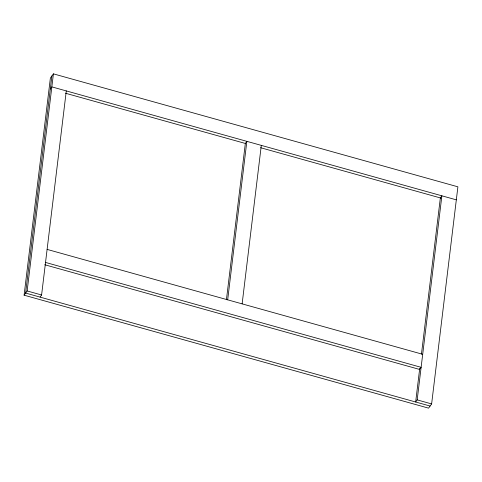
<?xml version="1.0" encoding="UTF-8"?>
<svg xmlns="http://www.w3.org/2000/svg" width="482" height="482" viewBox="0 0 482 482"><rect width="100%" height="100%" fill="white"/><g stroke="black" fill="none" stroke-linecap="round" stroke-linejoin="round"><path stroke-width="0.72" d="M24.1 295.183L50.375 78.072L53.418 73.854L457.9 186.817L431.625 403.928L428.582 408.146L24.1 295.183L27.143 290.959L53.418 73.854M51.893 75.963L25.618 293.068L430.107 406.037M40.066 297.105L41.591 294.996L66.287 90.911M226.432 299.702L245.338 143.455L246.856 141.346L227.679 299.834M242.127 303.865L261.304 145.377M419.732 368.362L415.659 402L417.183 399.891L441.88 195.812L440.355 197.921L421.449 354.162M50.315 88.989L51.839 86.88L456.321 199.843M65.54 93.243L245.314 143.449M260.533 147.697L441.03 198.108M47.103 249.399L422.696 354.3M45.531 262.431L421.123 367.326L419.599 369.435L44.736 264.745M27.143 290.959L41.591 294.996M417.183 399.891L431.625 403.928"/></g></svg>
